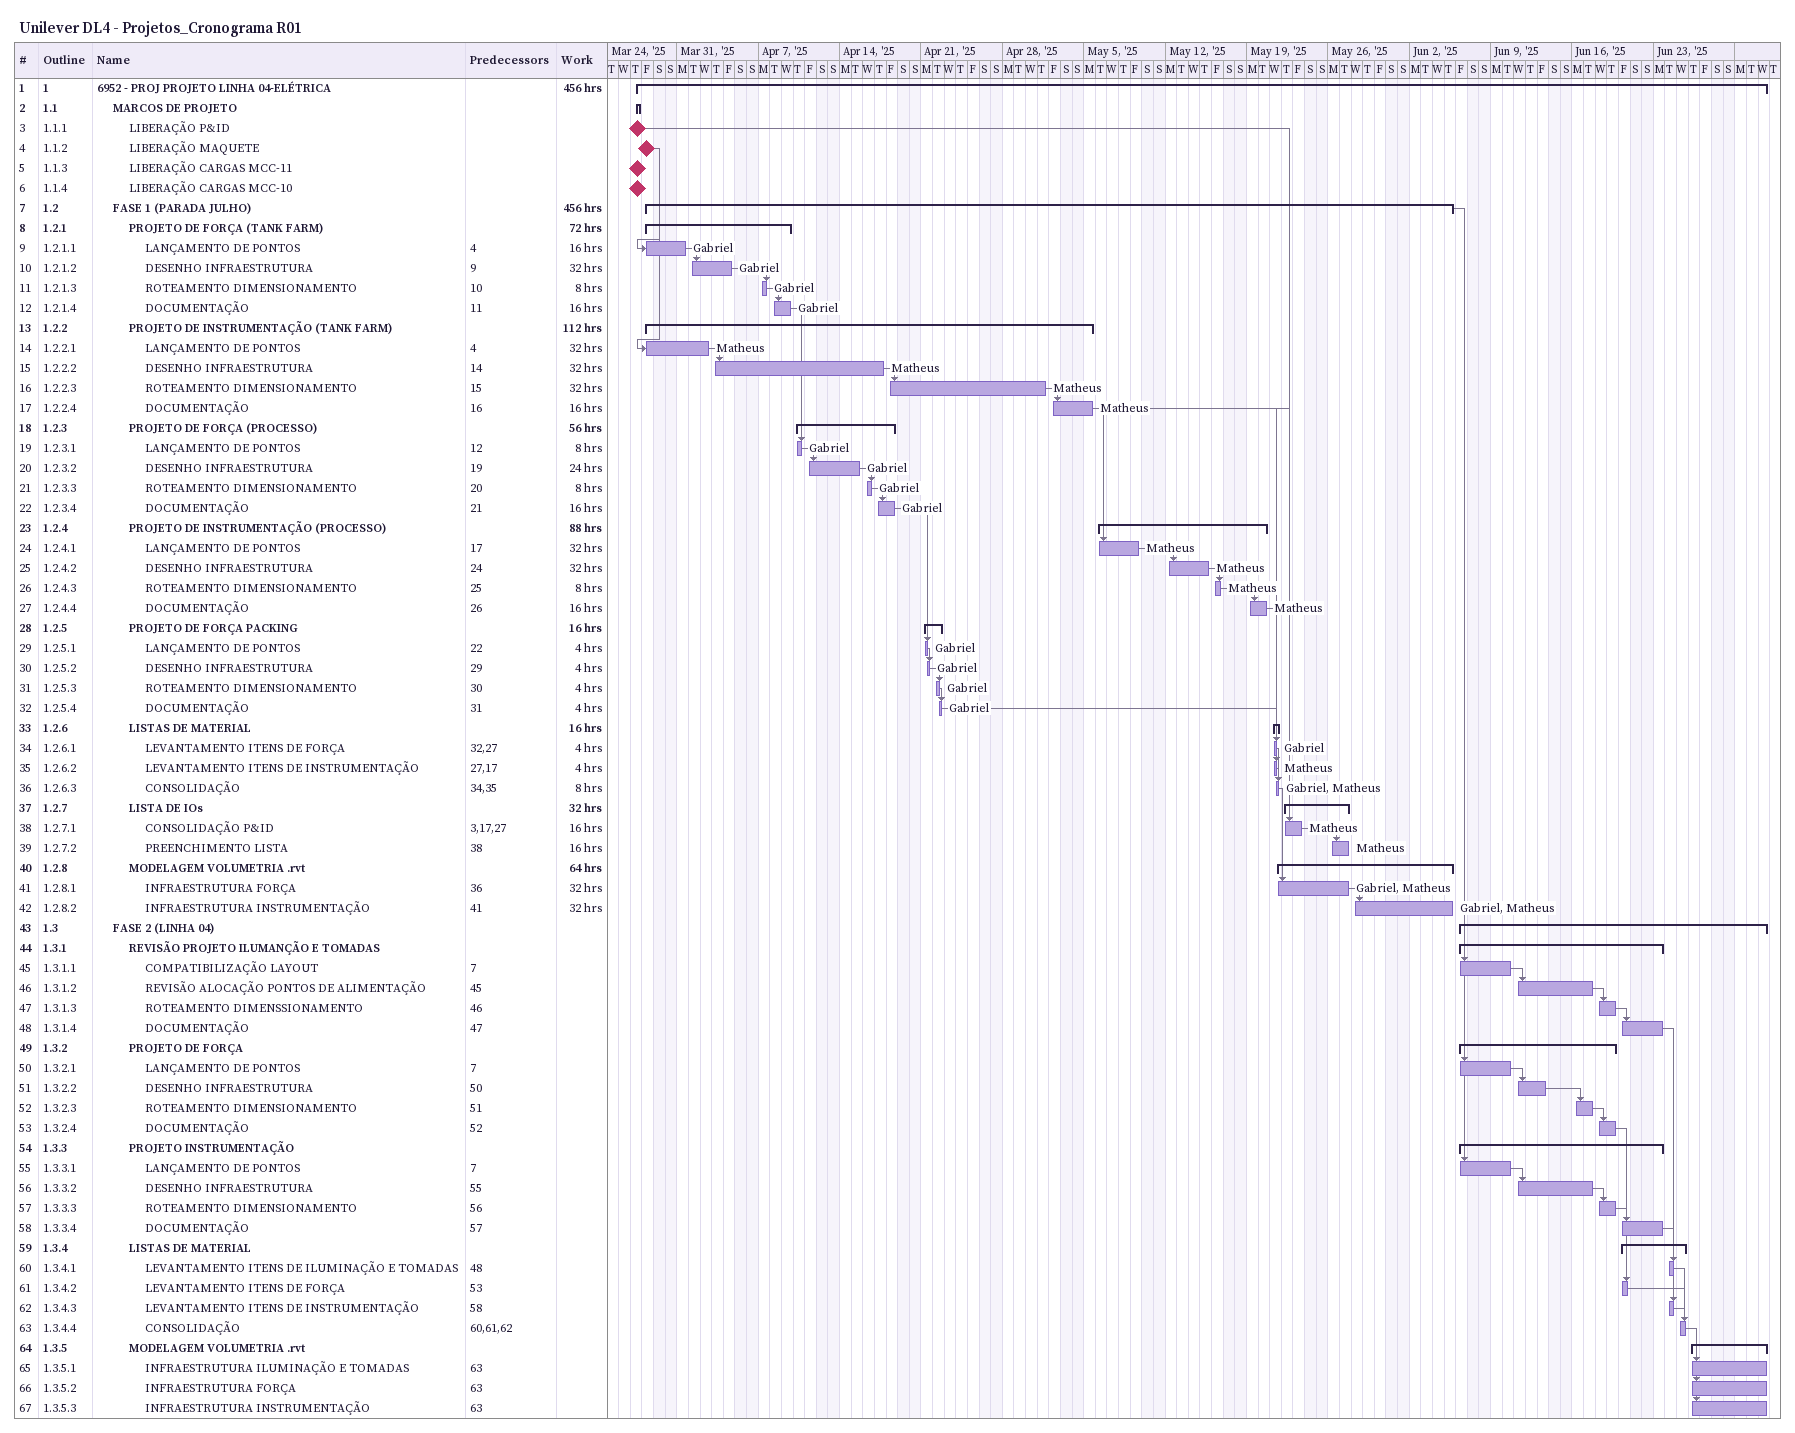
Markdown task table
Unilever DL4 - Projetos_Cronograma R01

| ID | WBS | Task | Start | Finish | Predecessors | Resources | Work (h) |
|---|---|---|---|---|---|---|---|
| 1 | 1 | **6952 - PROJ PROJETO LINHA 04-ELÉTRICA** | 2025-03-27 | 2025-07-02 |  |  | 456 |
| 2 | 1.1 | **MARCOS DE PROJETO** | 2025-03-27 | 2025-03-27 |  |  |  |
| 3 | 1.1.1 | LIBERAÇÃO P&ID (milestone) | 2025-03-27 | 2025-03-27 |  |  |  |
| 4 | 1.1.2 | LIBERAÇÃO MAQUETE (milestone) | 2025-03-28 | 2025-03-28 |  |  |  |
| 5 | 1.1.3 | LIBERAÇÃO CARGAS MCC-11 (milestone) | 2025-03-27 | 2025-03-27 |  |  |  |
| 6 | 1.1.4 | LIBERAÇÃO CARGAS MCC-10 (milestone) | 2025-03-27 | 2025-03-27 |  |  |  |
| 7 | 1.2 | **FASE 1 (PARADA JULHO)** | 2025-03-28 | 2025-06-05 |  |  | 456 |
| 8 | 1.2.1 | **PROJETO DE FORÇA (TANK FARM)** | 2025-03-28 | 2025-04-09 |  |  | 72 |
| 9 | 1.2.1.1 | LANÇAMENTO DE PONTOS | 2025-03-28 | 2025-03-31 | 4 | Gabriel | 16 |
| 10 | 1.2.1.2 | DESENHO INFRAESTRUTURA | 2025-04-01 | 2025-04-04 | 9 | Gabriel | 32 |
| 11 | 1.2.1.3 | ROTEAMENTO DIMENSIONAMENTO | 2025-04-07 | 2025-04-07 | 10 | Gabriel | 8 |
| 12 | 1.2.1.4 | DOCUMENTAÇÃO | 2025-04-08 | 2025-04-09 | 11 | Gabriel | 16 |
| 13 | 1.2.2 | **PROJETO DE INSTRUMENTAÇÃO (TANK FARM)** | 2025-03-28 | 2025-05-05 |  |  | 112 |
| 14 | 1.2.2.1 | LANÇAMENTO DE PONTOS | 2025-03-28 | 2025-04-02 | 4 | Matheus | 32 |
| 15 | 1.2.2.2 | DESENHO INFRAESTRUTURA | 2025-04-03 | 2025-04-17 | 14 | Matheus | 32 |
| 16 | 1.2.2.3 | ROTEAMENTO DIMENSIONAMENTO | 2025-04-18 | 2025-05-01 | 15 | Matheus | 32 |
| 17 | 1.2.2.4 | DOCUMENTAÇÃO | 2025-05-02 | 2025-05-05 | 16 | Matheus | 16 |
| 18 | 1.2.3 | **PROJETO DE FORÇA (PROCESSO)** | 2025-04-10 | 2025-04-18 |  |  | 56 |
| 19 | 1.2.3.1 | LANÇAMENTO DE PONTOS | 2025-04-10 | 2025-04-10 | 12 | Gabriel | 8 |
| 20 | 1.2.3.2 | DESENHO INFRAESTRUTURA | 2025-04-11 | 2025-04-15 | 19 | Gabriel | 24 |
| 21 | 1.2.3.3 | ROTEAMENTO DIMENSIONAMENTO | 2025-04-16 | 2025-04-16 | 20 | Gabriel | 8 |
| 22 | 1.2.3.4 | DOCUMENTAÇÃO | 2025-04-17 | 2025-04-18 | 21 | Gabriel | 16 |
| 23 | 1.2.4 | **PROJETO DE INSTRUMENTAÇÃO (PROCESSO)** | 2025-05-06 | 2025-05-20 |  |  | 88 |
| 24 | 1.2.4.1 | LANÇAMENTO DE PONTOS | 2025-05-06 | 2025-05-09 | 17 | Matheus | 32 |
| 25 | 1.2.4.2 | DESENHO INFRAESTRUTURA | 2025-05-12 | 2025-05-15 | 24 | Matheus | 32 |
| 26 | 1.2.4.3 | ROTEAMENTO DIMENSIONAMENTO | 2025-05-16 | 2025-05-16 | 25 | Matheus | 8 |
| 27 | 1.2.4.4 | DOCUMENTAÇÃO | 2025-05-19 | 2025-05-20 | 26 | Matheus | 16 |
| 28 | 1.2.5 | **PROJETO DE FORÇA PACKING** | 2025-04-21 | 2025-04-22 |  |  | 16 |
| 29 | 1.2.5.1 | LANÇAMENTO DE PONTOS | 2025-04-21 | 2025-04-21 | 22 | Gabriel | 4 |
| 30 | 1.2.5.2 | DESENHO INFRAESTRUTURA | 2025-04-21 | 2025-04-21 | 29 | Gabriel | 4 |
| 31 | 1.2.5.3 | ROTEAMENTO DIMENSIONAMENTO | 2025-04-22 | 2025-04-22 | 30 | Gabriel | 4 |
| 32 | 1.2.5.4 | DOCUMENTAÇÃO | 2025-04-22 | 2025-04-22 | 31 | Gabriel | 4 |
| 33 | 1.2.6 | **LISTAS DE MATERIAL** | 2025-05-21 | 2025-05-21 |  |  | 16 |
| 34 | 1.2.6.1 | LEVANTAMENTO ITENS DE FORÇA | 2025-05-21 | 2025-05-21 | 32, 27 | Gabriel | 4 |
| 35 | 1.2.6.2 | LEVANTAMENTO ITENS DE INSTRUMENTAÇÃO | 2025-05-21 | 2025-05-21 | 27, 17 | Matheus | 4 |
| 36 | 1.2.6.3 | CONSOLIDAÇÃO | 2025-05-21 | 2025-05-21 | 34, 35 | Gabriel, Matheus | 8 |
| 37 | 1.2.7 | **LISTA DE IOs** | 2025-05-22 | 2025-05-27 |  |  | 32 |
| 38 | 1.2.7.1 | CONSOLIDAÇÃO P&ID | 2025-05-22 | 2025-05-23 | 3, 17, 27 | Matheus | 16 |
| 39 | 1.2.7.2 | PREENCHIMENTO LISTA | 2025-05-26 | 2025-05-27 | 38 | Matheus | 16 |
| 40 | 1.2.8 | **MODELAGEM VOLUMETRIA .rvt** | 2025-05-21 | 2025-06-05 |  |  | 64 |
| 41 | 1.2.8.1 | INFRAESTRUTURA FORÇA | 2025-05-21 | 2025-05-27 | 36 | Gabriel, Matheus | 32 |
| 42 | 1.2.8.2 | INFRAESTRUTURA INSTRUMENTAÇÃO | 2025-05-28 | 2025-06-05 | 41 | Gabriel, Matheus | 32 |
| 43 | 1.3 | **FASE 2 (LINHA 04)** | 2025-06-06 | 2025-07-02 |  |  |  |
| 44 | 1.3.1 | **REVISÃO PROJETO ILUMANÇÃO E TOMADAS** | 2025-06-06 | 2025-06-23 |  |  |  |
| 45 | 1.3.1.1 | COMPATIBILIZAÇÃO LAYOUT | 2025-06-06 | 2025-06-10 | 7 |  |  |
| 46 | 1.3.1.2 | REVISÃO ALOCAÇÃO PONTOS DE ALIMENTAÇÃO | 2025-06-11 | 2025-06-17 | 45 |  |  |
| 47 | 1.3.1.3 | ROTEAMENTO DIMENSSIONAMENTO | 2025-06-18 | 2025-06-19 | 46 |  |  |
| 48 | 1.3.1.4 | DOCUMENTAÇÃO | 2025-06-20 | 2025-06-23 | 47 |  |  |
| 49 | 1.3.2 | **PROJETO DE FORÇA** | 2025-06-06 | 2025-06-19 |  |  |  |
| 50 | 1.3.2.1 | LANÇAMENTO DE PONTOS | 2025-06-06 | 2025-06-10 | 7 |  |  |
| 51 | 1.3.2.2 | DESENHO INFRAESTRUTURA | 2025-06-11 | 2025-06-13 | 50 |  |  |
| 52 | 1.3.2.3 | ROTEAMENTO DIMENSIONAMENTO | 2025-06-16 | 2025-06-17 | 51 |  |  |
| 53 | 1.3.2.4 | DOCUMENTAÇÃO | 2025-06-18 | 2025-06-19 | 52 |  |  |
| 54 | 1.3.3 | **PROJETO INSTRUMENTAÇÃO** | 2025-06-06 | 2025-06-23 |  |  |  |
| 55 | 1.3.3.1 | LANÇAMENTO DE PONTOS | 2025-06-06 | 2025-06-10 | 7 |  |  |
| 56 | 1.3.3.2 | DESENHO INFRAESTRUTURA | 2025-06-11 | 2025-06-17 | 55 |  |  |
| 57 | 1.3.3.3 | ROTEAMENTO DIMENSIONAMENTO | 2025-06-18 | 2025-06-19 | 56 |  |  |
| 58 | 1.3.3.4 | DOCUMENTAÇÃO | 2025-06-20 | 2025-06-23 | 57 |  |  |
| 59 | 1.3.4 | **LISTAS DE MATERIAL** | 2025-06-20 | 2025-06-25 |  |  |  |
| 60 | 1.3.4.1 | LEVANTAMENTO ITENS DE ILUMINAÇÃO E TOMADAS | 2025-06-24 | 2025-06-24 | 48 |  |  |
| 61 | 1.3.4.2 | LEVANTAMENTO ITENS DE FORÇA | 2025-06-20 | 2025-06-20 | 53 |  |  |
| 62 | 1.3.4.3 | LEVANTAMENTO ITENS DE INSTRUMENTAÇÃO | 2025-06-24 | 2025-06-24 | 58 |  |  |
| 63 | 1.3.4.4 | CONSOLIDAÇÃO | 2025-06-25 | 2025-06-25 | 60, 61, 62 |  |  |
| 64 | 1.3.5 | **MODELAGEM VOLUMETRIA .rvt** | 2025-06-26 | 2025-07-02 |  |  |  |
| 65 | 1.3.5.1 | INFRAESTRUTURA ILUMINAÇÃO E TOMADAS | 2025-06-26 | 2025-07-02 | 63 |  |  |
| 66 | 1.3.5.2 | INFRAESTRUTURA FORÇA | 2025-06-26 | 2025-07-02 | 63 |  |  |
| 67 | 1.3.5.3 | INFRAESTRUTURA INSTRUMENTAÇÃO | 2025-06-26 | 2025-07-02 | 63 |  |  |
